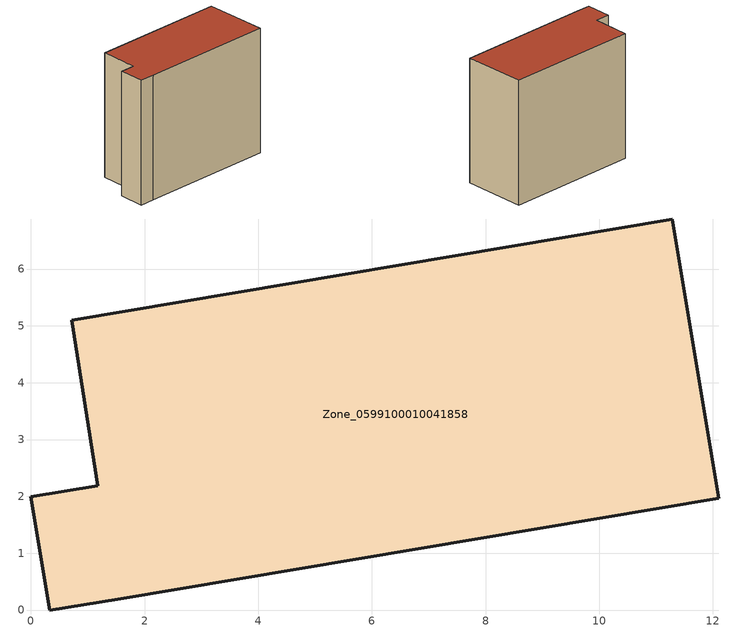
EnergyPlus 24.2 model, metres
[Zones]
Zone_0599100010041858
 floor ground (C_G): 0,1.99 1.18,2.19 0.72,5.1 11.28,6.88 12.1,1.97 1.53,0.19 0.33,0 z0
 wall outside (C_F): 1.18,2.19 0,1.99 0.33,0 1.53,0.19 12.1,1.97 11.28,6.88 0.72,5.1 1.18,2.19 z0:9.99
 roof outside (C_R): 11.28,6.88 0.72,5.1 1.18,2.19 0,1.99 0.33,0 1.53,0.19 12.1,1.97 z9.99
[BUILDING]
Pand.0599100010041858: North Axis=0; Terrain=City; Loads Convergence Tolerance Value=0.04; Temperature Convergence Tolerance Value=0.4; Solar Distribution=FullExterior; Maximum Number of Warmup Days=25; Minimum Number of Warmup Days=1
[Site:Location]
Rotterdam.The.Hague.AP_ZH_NLD Design_Conditions: Latitude=51.96; Longitude=4.45; Time Zone=1; Elevation=-4.5
[SITE:GROUNDTEMPERATURE:BUILDINGSURFACE]
18, 18, 18, 18, 18, 18, 18, 18, 18, 18, 18, 18
[MATERIAL] Thermal Absorptance=0.9; Solar Absorptance=0.7; Visible Absorptance=0.7
Name | Roughness | Thickness | Conductivity | Density | Specific Heat
G.TI.1946 | MediumSmooth | 0.15 | 1 | 540 | 1210
F.TI.1946 | Rough | 0.3 | 0.857143 | 1920 | 840
R.TI.1946 | MediumRough | 0.2 | 0.1 | 1500 | 1000
[CONSTRUCTION]
C_G: G.TI.1946
C_F: F.TI.1946
C_R: R.TI.1946
[ZONE]
Zone_0599100010041858: Type=1; Multiplier=1; Ceiling Height=Autocalculate; Volume=Autocalculate; Floor Area=autocalculate; Part of Total Floor Area=Yes
[ZONEINFILTRATION:DESIGNFLOWRATE]
Infil_Zone_0599100010041858: Zone or ZoneList or Space or SpaceList=Zone_0599100010041858; Schedule=AlwaysOn; Design Flow Rate Calculation Method=Flow/Area; Flow Rate per Floor Area=0.003; Constant Term Coefficient=1; Temperature Term Coefficient=0; Velocity Term Coefficient=0; Velocity Squared Term Coefficient=0
[HVACTEMPLATE:ZONE:IDEALLOADSAIRSYSTEM]
Zone_0599100010041858: Maximum Heating Supply Air Temperature=50; Minimum Cooling Supply Air Temperature=13; Maximum Heating Supply Air Humidity Ratio=0.0156; Minimum Cooling Supply Air Humidity Ratio=0.0077; Heating Limit=NoLimit; Cooling Limit=NoLimit; Dehumidification Control Type=ConstantSensibleHeatRatio; Cooling Sensible Heat Ratio=0.7; Dehumidification Setpoint=60; Humidification Control Type=None; Humidification Setpoint=30; Outdoor Air Method=None; Outdoor Air Flow Rate per Person=0.00944; Outdoor Air Flow Rate per Zone Floor Area=0; Outdoor Air Flow Rate per Zone=0; Demand Controlled Ventilation Type=None; Outdoor Air Economizer Type=NoEconomizer; Heat Recovery Type=None; Sensible Heat Recovery Effectiveness=0.7; Latent Heat Recovery Effectiveness=0.65
[ZONECONTROL:THERMOSTAT]
ThermostatControl_Zone_0599100010041858: Zone or ZoneList=Zone_0599100010041858; Control Type Schedule=DualSetpointControlType; Control 1=Thermostat_Zone_0599100010041858; Temperature Difference Between Cutout And Setpoint=0
[THERMOSTATSETPOINT:DUALSETPOINT]
Thermostat_Zone_0599100010041858: Heating Setpoint Temperature Schedule=HeatingSetpoint_Zone_0599100010041858; Cooling Setpoint Temperature Schedule=CoolingSetpoint_Zone_0599100010041858
[SCHEDULE:COMPACT]
HeatingSetpoint_Zone_0599100010041858: Through: 12/31, For: AllDays, Until: 24:00, 21
CoolingSetpoint_Zone_0599100010041858: Through: 12/31, For: AllDays, Until: 24:00, 24
DualSetpointControlType: Through: 12/31, For: AllDays, Until: 24:00, 4
AlwaysOn: Through: 12/31, For: AllDays, Until: 24:00, 1
